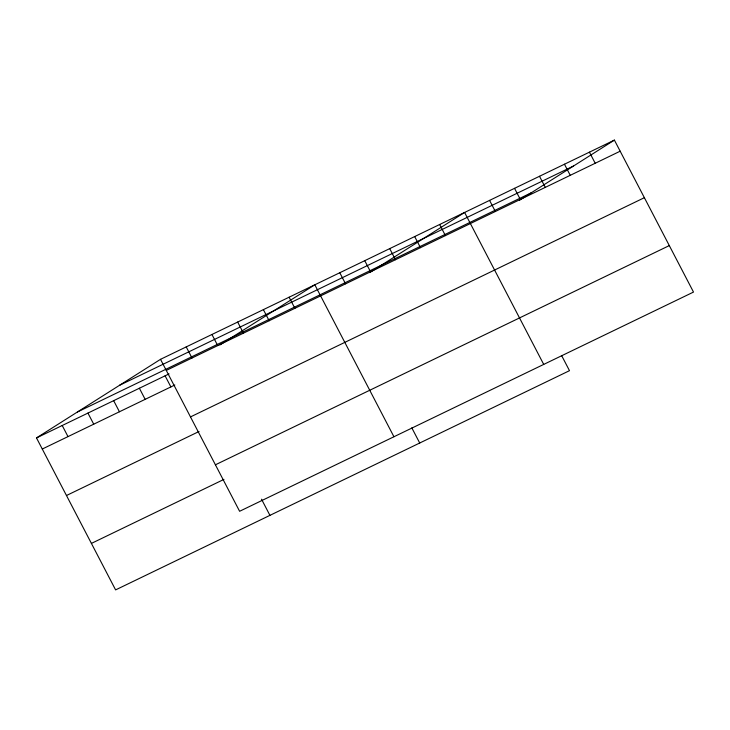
<?xml version="1.0" encoding="UTF-8"?>
<svg xmlns="http://www.w3.org/2000/svg" width="730" height="730" viewBox="0 0 730 730"><rect width="100%" height="100%" fill="white"/><g stroke="black" fill="none" stroke-linecap="round" stroke-linejoin="round"><path stroke-width="1.09" d="M561.598 355.519L569.491 370.676L115.605 589.895L36.5 437.927L160.509 359.324L614.395 140.105L693.5 292.073L239.613 511.283L160.509 359.324M219.922 344.952L314.831 284.791L393.935 436.75M369.709 272.609L464.608 212.448L543.713 364.407M519.486 200.266L614.395 140.105M119.583 385.267L573.47 166.048M77.426 411.994L531.312 192.775M166.285 370.429L620.171 151.21M36.5 437.927L169.059 373.906M42.276 449.032L174.835 385.011M190.484 416.912L644.371 197.693M66.476 495.515L199.035 431.494M215.414 464.8L669.301 245.59M91.405 543.412L223.964 479.382M589.429 152.168L595.205 163.264M564.463 164.223L570.249 175.328M539.506 176.277L545.283 187.382M514.54 188.331L520.317 199.436M489.574 200.394L495.351 211.49M439.652 224.502L445.428 235.607M414.686 236.566L420.462 247.662M389.72 248.62L395.496 259.725M364.754 260.674L370.539 271.779M339.797 272.737L345.573 283.833M411.82 427.862L419.713 443.019M289.107 297.21L294.884 308.315M263.384 309.639L269.169 320.735M237.67 322.058L243.446 333.163M211.946 334.477L217.722 345.582M186.223 346.905L192.008 358.001M261.513 499.192L269.927 515.362M165.099 375.822L170.884 386.918M139.384 388.241L145.161 399.346M113.661 400.66L119.437 411.766M87.938 413.089L93.723 424.185M62.223 425.508L67.999 436.613"/></g></svg>
